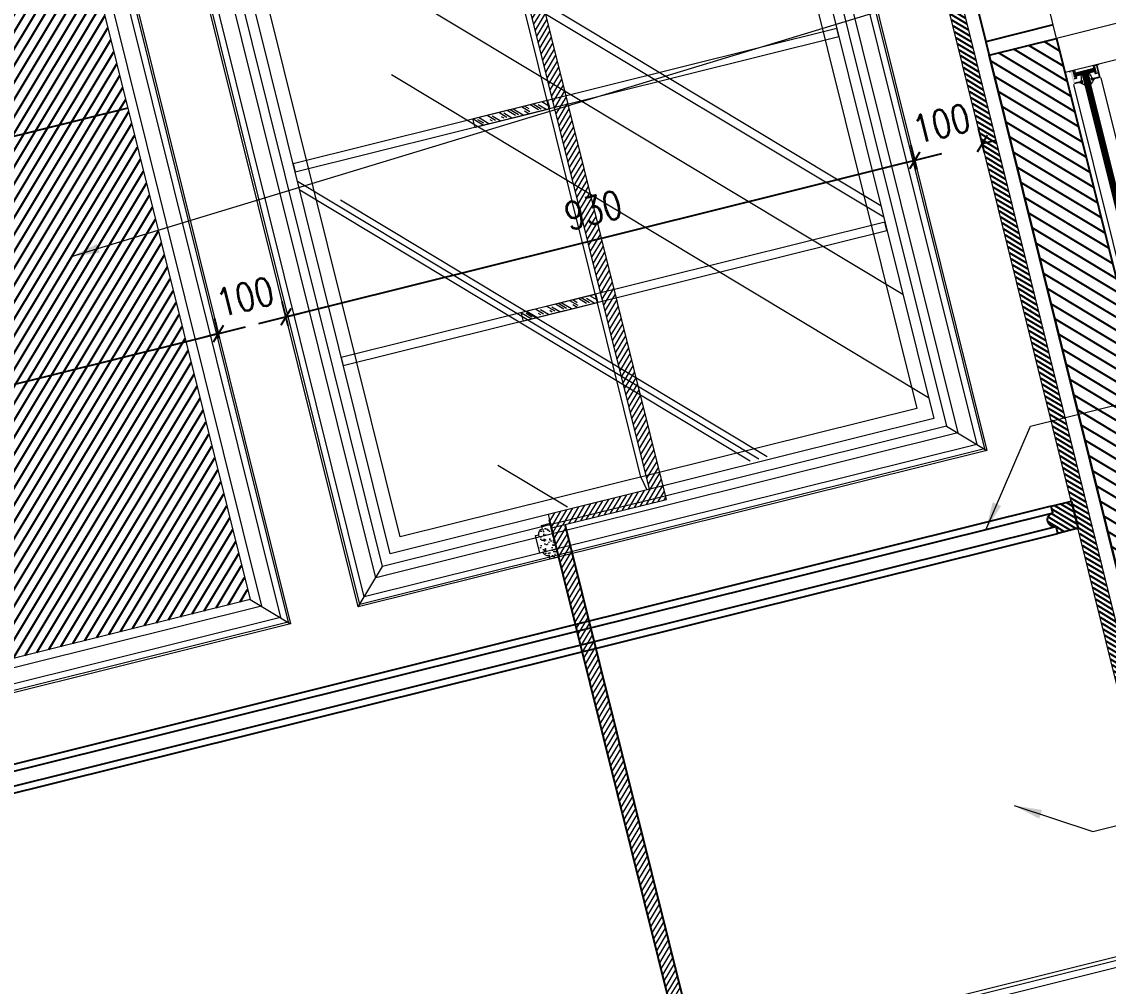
# Model space of a CAD drawing. Header units: inches. Extents: x 252212 to 296477, y 417293 to 492071.
# Drawn here: x 269082 to 270642, y 472795 to 474180 of the extents above; entities that cross this region are included whole.
import ezdxf

# ---------------------------------------------------------------- set-up
doc = ezdxf.new("R2010")
doc.units = ezdxf.units.IN
doc.header["$MEASUREMENT"] = 0
for name, color, linetype in [('8', 8, 'Continuous'), ('Layer1', 1, 'Continuous'), ('Layer3', 7, 'Continuous'), ('Layer6', 6, 'Continuous'), ('Layer7', 8, 'Continuous'), ('MARBLE 2', 6, 'Continuous'), ('TEXT 2', 1, 'Continuous'), ('WOOD LINES', 35, 'Continuous')]:
    doc.layers.add(name, color=color, linetype=linetype)
for name, color, linetype, lineweight in [('A-Dim-ID', 9, 'Continuous', 20), ('A-FLOR-SLAB', 5, 'Continuous', 40), ('A-GLAZ', 134, 'Continuous', 18), ('A-RNDR-ALUM', 1, 'Continuous', 9), ('A-RNDR-PT36', 253, 'Continuous', 20), ('Glass', 4, 'Continuous', 0), ('Glass-Mirror', 4, 'Continuous', 0), ('GRC Hatch', 253, 'Continuous', 0), ('ID-NOTES', 3, 'Continuous', 0), ('Marble', 6, 'Continuous', 0)]:
    doc.layers.add(name, color=color, linetype=linetype, lineweight=lineweight)
doc.styles.add('ST9', font='romans.shx', dxfattribs={"width": 0.8})
doc.styles.add('ZZ-Dim All', font='romans.shx', dxfattribs={"width": 0.8})
doc.dimstyles.new('DIM 0200', dxfattribs={"dimscale": 200, "dimtxt": 1, "dimasz": 0.8, "dimexe": 0.5, "dimexo": 1, "dimgap": 0.4, "dimtad": 1, "dimdec": 0, "dimrnd": 10, "dimdsep": 46, "dimtxsty": 'ZZ-Dim All', "dimblk1": 'ARCHTICK', "dimblk2": 'ARCHTICK', "dimsah": 1, "dimcen": 1, "dimdle": 0.5, "dimclrd": 256, "dimclre": 256, "dimclrt": 256, "dimadec": 0, "dimazin": 2, "dimtfac": 1, "dimtdec": 0, "dimtix": 1, "dimtmove": 2, "dimatfit": 2, "dimfxl": 1, "dimfxlon": 1, "dimtolj": 1, "dimtzin": 0, "dimlwd": -1, "dimlwe": -1, "dimarcsym": 0})
doc.dimstyles.new('DIM-20', dxfattribs={"dimscale": 1000, "dimtxt": 0.044, "dimasz": 0.035, "dimexe": 0.022, "dimexo": 0.022, "dimgap": 0.022, "dimtad": 1, "dimdec": 0, "dimzin": 0, "dimdsep": 46, "dimtxsty": 'ST9', "dimblk1": 'ARCHTICK', "dimblk2": 'ARCHTICK', "dimsah": 1, "dimcen": 0.08800000000000001, "dimdle": 0.04, "dimclrd": 256, "dimclre": 256, "dimclrt": 3, "dimadec": 0, "dimazin": 0, "dimtfac": 1, "dimtdec": 0, "dimtix": 1, "dimtofl": 0, "dimtmove": 1, "dimatfit": 3, "dimldrblk": 'CLOSED', "dimfxl": 1, "dimtolj": 1, "dimtzin": 0, "dimarcsym": 0})
pattern_1 = [(58.97142328298568, (251864.5371678549, 417553.8101444453), (-10.71137893550929, 6.443319121378966), [])]
pattern_2 = [(45.00000000000001, (-39154.6824327932, -48912.33939076227), (-4.419417382415922, 4.419417382415922), [])]

# ---------------------------------------------------------------- blocks, each defined once
blk = doc.blocks.new('GLAZ-4')
at = {"layer": 'A-GLAZ'}
for p, q in [((-26.27995439409279, 61.55647691822378, -0.0014385510428366), (-26.27995596290566, 441.4881140339421, -0.0014385510428366)), ((-24.94528642471414, 61.55647692771163, -0.0014385510428366), (-24.9452879933524, 441.4881140243958, -0.0014385510428366)), ((-23.610618462204, 61.55647693725768, -0.0014385510428366), (-23.6106200311333, 441.4881140147335, -0.0014385510428366)), ((-22.27595049212687, 61.55647694703657, -0.0014385510428366), (-22.27595206070692, 441.4881140051875, -0.0014385510428366)), ((-20.94128252263181, 61.55647695640801, -0.0014385510428366), (-20.94128409138648, 441.4881139956996, -0.0014385510428366)), ((-19.60661456000525, 61.55647696583764, -0.0014385510428366), (-19.60661612887634, 441.4881139861535, -0.0014385510428366)), ((-18.27194659004453, 61.55647697555831, -0.0014385510428366), (-18.27194810815854, 441.4881139765492, -0.0014385510428366))]:
    blk.add_line(p, q, dxfattribs=at)
at = {"layer": 'A-RNDR-ALUM'}
for p, q in [((-49.98927499609999, 450.0446009329753, -0.0014383020222276), (-49.98927179188466, 50.02229779603657, -0.0014385510428326)), ((-38.16279002209194, 447.4012195438263, -0.0014383020221906), (-37.49545604072046, 447.4012195390533, -0.0014383020221906)), ((-38.16279007942649, 439.3932117105578, -0.0014383020221906), (-38.16279002209194, 447.4012195438263, -0.0014383020221906)), ((-38.16279002226656, 447.4012195426621, -0.0014383020221906), (-37.49545604077866, 447.401219537889, -0.0014383020221906)), ((-38.16279007936828, 439.3932117093934, -0.0014383020221906), (-38.16279002226656, 447.4012195426621, -0.0014383020221906)), ((-38.16279007942649, 439.3932117105578, -0.0014383020221906), (-37.495456098055, 439.3932117057263, -0.0014383020221906)), ((-38.16279007936828, 439.3932117093934, -0.0014383020221906), (-37.49545609811322, 439.393211704504, -0.0014383020221906)), ((-37.495456098055, 439.3932117057263, -0.0014383020221906), (-37.49545604072046, 447.4012195390533, -0.0014383020221906)), ((-37.49545609811322, 439.393211704504, -0.0014383020221906), (-37.49545604077866, 447.401219537889, -0.0014383020221906)), ((-37.49545605288586, 445.7328845993033, -0.0014383020221906), (-7.056443172739817, 445.7328843817813, -0.0014383020221906)), ((-37.49545605282765, 445.7328846001765, -0.0014383020221906), (-7.056443172739817, 445.732884382247, -0.0014383020221906)), ((-37.49545606109314, 444.5650500967748, -0.0014383020221906), (-7.056443181063512, 444.5650498784381, -0.0014383020221906)), ((-37.49545606126776, 444.5650500957852, -0.0014383020221906), (-7.056443181005307, 444.5650498783216, -0.0014383020221906)), ((-37.49545606959146, 443.3972156514646, -0.0014383020221906), (-7.056443189329003, 443.3972154336514, -0.0014383020221906)), ((-37.49545606935863, 443.3972156503586, -0.0014383020221906), (-7.056443189270794, 443.3972154317888, -0.0014383020221906)), ((-37.49545607774053, 442.2293811478884, -0.0014383020221906), (-7.056443197943734, 442.2293809294933, -0.0014383020221906)), ((-37.49545607785695, 442.2293811468406, -0.0014383020221906), (-7.056443197885527, 442.229380928562, -0.0014383020221906)), ((-37.49545608612243, 441.0615467024618, -0.0014383020221906), (-7.056443206209222, 441.0615464852307, -0.0014383020221906)), ((-37.49545608618064, 441.0615467011811, -0.0014383020221906), (-7.056443206092807, 441.0615464838339, -0.0014383020221906)), ((-36.01705240178854, 447.4012195284593, -0.0014383020221906), (-35.34971841308288, 447.4012195237447, -0.0014383020221906)), ((-36.01705240178854, 447.4012195271206, -0.0014383020221906), (-35.34971841314109, 447.4012195225805, -0.0014383020221906)), ((-36.01705245912308, 439.3932116951328, -0.0014383020221906), (-35.34971847024281, 439.3932116904762, -0.0014383020221906)), ((-36.01705245912308, 439.3932116939687, -0.0014383020221906), (-35.34971847047565, 439.3932116892536, -0.0014383020221906)), ((-6.389109171985183, 447.4012193165836, -0.0014383020221906), (-7.05644316074904, 447.4012193214147, -0.0014383020221906)), ((-7.056443218025378, 439.3932114880881, -0.0014383020221906), (-7.05644316074904, 447.4012193214147, -0.0014383020221906)), ((-6.389109171985183, 447.4012193152447, -0.0014383020221906), (-7.056443160807247, 447.401219320076, -0.0014383020221906)), ((-7.056443218083586, 439.3932114867494, -0.0014383020221906), (-7.056443160807247, 447.401219320076, -0.0014383020221906)), ((-6.389109229261521, 439.3932114831405, -0.0014383020221906), (-7.056443218025378, 439.3932114880881, -0.0014383020221906)), ((-6.389109229261521, 439.3932114819761, -0.0014383020221906), (-7.056443218083586, 439.3932114867494, -0.0014383020221906)), ((-6.389109229261521, 439.3932114831405, -0.0014383020221906), (-6.389109171985183, 447.4012193165836, -0.0014383020221906)), ((-6.389109229261521, 439.3932114819761, -0.0014383020221906), (-6.389109171985183, 447.4012193152447, -0.0014383020221906))]:
    blk.add_line(p, q, dxfattribs=at)
at = {"layer": 'A-RNDR-ALUM', "elevation": -0.0041292365413113}
for points in [[(-49.98927481769351, 550.0222630877978), (49.98927492345683, 550.0222630877397), (49.98927487182664, 500.0222781284247), (-49.98927486944012, 500.022278128541)], [(-49.98927481728606, 450.0222931677126), (49.98927492380608, 450.022293167829), (49.98927487205946, 500.022278126911), (-49.98927486909089, 500.022278126911)]]:
    blk.add_lwpolyline(points, close=True, dxfattribs=at)
at = {"layer": 'A-RNDR-ALUM', "const_width": 0.927594236810144, "elevation": -0.0014383020221906}
for points in [[(-43.69363499782047, 448.6398628366296, -0.4142135623730951), (-44.16410545271356, 449.1103332985076)], [(-43.69363499770407, 448.639862835698, -0.4142135623730951), (-44.16410545265534, 449.1103332974017)], [(-0.7173264723969623, 448.6230631131912, 0.4142135623730951), (-0.2468560111010447, 449.0935335682006)], [(-0.7173264722805472, 448.6230631120268, 0.4142135623730951), (-0.2468560111010447, 449.0935335671529)]]:
    blk.add_lwpolyline(points, format="xyb", dxfattribs=at)
at = {"layer": 'A-RNDR-ALUM', "elevation": -0.0041289875206653}
blk.add_lwpolyline([(-14.00100916426163, 432.4123717748443), (-15.60261072404682, 432.4123717864276), (-15.60261074476875, 429.4921266685705, -0.0155525880924592), (-14.77535790891852, 430.0099694404051), (-11.59860684140585, 430.0099694178789, 0.1043043731108854), (-18.27194671786856, 423.9013276371988), (-18.27194669947494, 426.4813448788482, -0.0160355215991069), (-17.60461271111853, 427.2344817715348), (-17.60461270215455, 428.4809946424211), (-18.27194668032461, 429.1483286307775), (-18.27194666018477, 431.9795869402587), (-17.6046126820147, 431.3122529519605), (-17.60461266501805, 433.6861997126251), (-18.27194664312992, 434.3535337003414), (-18.27194662281545, 437.1847920102299), (-17.6046126447618, 436.5174580218734), (-17.60461261391174, 437.8207799906959, 0.4142135623730943), (-18.27194659225643, 438.4881139785282), (-26.27995439223014, 438.4881140357465, 0.4142135623730959), (-26.94728838006267, 437.8207800575182), (-26.94728841091273, 436.5174580888123), (-26.27995442296378, 437.1847920675064), (-26.27995444316184, 434.3535337576176), (-26.947288431169, 433.6861997794476), (-26.94728844822384, 431.3122530188411), (-26.27995446027489, 431.9795869976513), (-26.27995448064758, 429.1483286881121), (-26.94728846824728, 428.4809947093016), (-26.94728847744409, 427.2344818382988, -0.0160355215991069), (-26.27995449950686, 426.4813449360078), (-26.27995451819152, 423.9013276945334, 0.1043043731108854), (-32.95329430734273, 430.0099695706157), (-29.77654324029572, 430.0099695477402, -0.0155525880924592), (-28.94929041119758, 429.4921267640311), (-28.94929039035924, 432.41237188183), (-30.55089195002802, 432.4123718933551, 0.0216463737862068), (-28.94929036509712, 435.9409964692313), (-28.94929033034714, 437.8207800718374, -0.4142135623730379), (-26.27995437791105, 440.490115986031), (-18.27194657787913, 440.4901159287547, -0.4142135623730357), (-15.6026106638019, 437.8207799763186), (-15.60261069866828, 435.9409963737124, 0.021646373786206)], format="xyb", close=True, dxfattribs=at)
at = {"layer": 'A-RNDR-ALUM'}
for points in [[(-44.62790256086735, 450.0446008943254, -0.0014383020221906), (-44.62790256738663, 449.1103333029895, -0.0014383020221906), (-42.22550022415815, 450.0446008770377, -0.0014383020221906), (-43.69363499095197, 449.1103332964121, -0.0014383020221906)], [(-44.62790256075095, 450.0446008930447, -0.0014383020221906), (-44.62790256756124, 449.110333301709, -0.0014383020221906), (-42.22550022427458, 450.0446008758736, -0.0014383020221906), (-43.69363499089375, 449.1103332951897, -0.0014383020221906)], [(-42.22550022415815, 450.0446008770377, -0.0014383020221906), (-43.69363499095197, 449.1103332964121, -0.0014383020221906), (-42.22550023766235, 448.1760656946572, -0.0014383020221906), (-43.69363499752944, 448.1760657051927, -0.0014383020221906)], [(-42.22550022427458, 450.0446008758736, -0.0014383020221906), (-43.69363499089375, 449.1103332951897, -0.0014383020221906), (-42.22550023748772, 448.1760656933182, -0.0014383020221906), (-43.69363499758764, 448.1760657039703, -0.0014383020221906)], [(-36.8868283724878, 448.1760656565892, -0.0014383020221906), (-35.01829320564866, 450.0446008255821, -0.0014383020221906), (-39.82309790037107, 448.1760656775441, -0.0014383020221906), (-39.82309788704151, 450.0446008598665, -0.0014383020221906)], [(-36.8868283724878, 448.1760656551924, -0.0014383020221906), (-35.01829320576508, 450.0446008242433, -0.0014383020221906), (-39.82309790025465, 448.1760656763217, -0.0014383020221906), (-39.82309788686689, 450.0446008587605, -0.0014383020221906)], [(-39.82309798244387, 436.6979211764991, -0.0014383020221906), (-39.82309796911432, 438.5664563589962, -0.0014383020221906), (-35.01829330122564, 436.6979211421567, -0.0014383020221906), (-36.88682844117285, 438.5664563380414, -0.0014383020221906)], [(-39.82309798250208, 436.697921175335, -0.0014383020221906), (-39.82309796917252, 438.5664563577738, -0.0014383020221906), (-35.01829330105103, 436.6979211409343, -0.0014383020221906), (-36.88682844123105, 438.5664563368192, -0.0014383020221906)], [(-36.88682838785462, 446.0405969512647, -0.0014383020221906), (-35.01829323422863, 446.0405969380516, -0.0014383020221906), (-36.8868283724878, 448.1760656565892, -0.0014383020221906), (-35.01829320564866, 450.0446008255821, -0.0014383020221906)], [(-36.88682838785462, 446.0405969503336, -0.0014383020221906), (-35.01829323428683, 446.0405969368876, -0.0014383020221906), (-36.8868283724878, 448.1760656551924, -0.0014383020221906), (-35.01829320576508, 450.0446008242433, -0.0014383020221906)], [(-36.88682842580603, 440.7019250430749, -0.0014383020221906), (-35.01829327235464, 440.7019250297453, -0.0014383020221906), (-36.88682844117285, 438.5664563380414, -0.0014383020221906), (-35.01829330122564, 436.6979211421567, -0.0014383020221906)], [(-36.88682842586422, 440.7019250419107, -0.0014383020221906), (-35.01829327264568, 440.7019250285812, -0.0014383020221906), (-36.88682844123105, 438.5664563368192, -0.0014383020221906), (-35.01829330105103, 436.6979211409343, -0.0014383020221906)], [(-7.524133102968335, 448.1760654464014, -0.0014383020221906), (-9.392668242915533, 450.0446006422862, -0.0014383020221906), (-4.587863582593854, 448.1760654255046, -0.0014383020221906), (-4.587863569089675, 450.0446006079437, -0.0014383020221906)], [(-7.524133118276949, 446.0405967413097, -0.0014383020221906), (-9.392668271553704, 446.0405967546977, -0.0014383020221906), (-7.524133102968335, 448.1760654464014, -0.0014383020221906), (-9.392668242915533, 450.0446006422862, -0.0014383020221906)], [(-7.524133118335158, 446.0405967402618, -0.0014383020221906), (-9.39266827161191, 446.0405967535335, -0.0014383020221906), (-7.524133102968335, 448.1760654450627, -0.0014383020221906), (-9.392668242915533, 450.0446006408892, -0.0014383020221906)], [(-7.524133102968335, 448.1760654450627, -0.0014383020221906), (-9.392668242915533, 450.0446006408892, -0.0014383020221906), (-4.587863582535647, 448.1760654241078, -0.0014383020221906), (-4.587863569147883, 450.0446006066048, -0.0014383020221906)], [(-7.524133156402968, 440.7019248330033, -0.0014383020221906), (-9.392668309854344, 440.7019248463911, -0.0014383020221906), (-7.524133171827997, 438.5664561279701, -0.0014383020221906), (-9.392668338201474, 436.6979209588607, -0.0014383020221906)], [(-7.524133156461173, 440.7019248317229, -0.0014383020221906), (-9.392668309737928, 440.7019248451688, -0.0014383020221906), (-7.524133171886206, 438.5664561266892, -0.0014383020221906), (-9.392668338376096, 436.6979209577548, -0.0014383020221906)], [(-4.587863664608448, 436.69792092446, -0.0014383020221906), (-4.587863651278894, 438.5664561068406, -0.0014383020221906), (-9.392668338201474, 436.6979209588607, -0.0014383020221906), (-7.524133171827997, 438.5664561279701, -0.0014383020221906)], [(-4.587863664608448, 436.6979209234123, -0.0014383020221906), (-4.587863651278894, 438.5664561056183, -0.0014383020221906), (-9.392668338376096, 436.6979209577548, -0.0014383020221906), (-7.524133171886206, 438.5664561266892, -0.0014383020221906)], [(-2.185461224929895, 450.0446005905978, -0.0014383020221906), (-0.7173264710581863, 449.1103329888429, -0.0014383020221906), (-2.185461238259449, 448.1760654083337, -0.0014383020221906), (-0.7173264778102748, 448.1760653975651, -0.0014383020221906)], [(0.2169411117210984, 450.0446005734848, -0.0014383020221906), (0.2169411050272174, 449.1103329822654, -0.0014383020221906), (-2.185461224929895, 450.0446005905978, -0.0014383020221906), (-0.7173264710581863, 449.1103329888429, -0.0014383020221906)], [(-2.185461224871686, 450.0446005893754, -0.0014383020221906), (-0.7173264710581863, 449.1103329876205, -0.0014383020221906), (-2.185461238201241, 448.1760654069367, -0.0014383020221906), (-0.7173264777520671, 448.1760653964594, -0.0014383020221906)], [(0.2169411117210984, 450.0446005721458, -0.0014383020221906), (0.2169411049690098, 449.1103329809848, -0.0014383020221906), (-2.185461224871686, 450.0446005893754, -0.0014383020221906), (-0.7173264710581863, 449.1103329876205, -0.0014383020221906)], [(-40.64862655277829, 432.4117835499928, -0.0014385510428366), (-40.64862656133482, 431.210582377971, -0.0014385510428366), (-29.91912160738138, 432.4117834733333, -0.0014385510428366), (-29.91912161599612, 431.2105823012532, -0.0014385510428366)], [(-40.64862655272007, 432.4117835490032, -0.0014385510428366), (-40.64862656127661, 431.2105823769234, -0.0014385510428366), (-29.91912160743959, 432.411783472111, -0.0014385510428366), (-29.91912161599612, 431.2105823000894, -0.0014385510428366)], [(-40.64862656127661, 431.2111707994481, -0.0014385510428366), (-40.64862656983314, 430.0099696272518, -0.0014385510428366), (-29.91912161587971, 431.2111707224394, -0.0014385510428366), (-29.91912162455264, 430.0099695504758, -0.0014385510428366)], [(-40.64862656139303, 431.2111707981674, -0.0014385510428366), (-40.64862656989133, 430.0099696259713, -0.0014385510428366), (-29.91912161605433, 431.2111707213333, -0.0014385510428366), (-29.91912162449445, 430.0099695492535, -0.0014385510428366)], [(-4.320930955349465, 432.411783290212, -0.0014385510428366), (-4.320930964080615, 431.2105821181321, -0.0014385510428366), (-15.05043590115383, 432.411783366988, -0.0014385510428366), (-15.05043590988498, 431.2105821949082, -0.0014385510428366)], [(-4.320930955349465, 432.4117832890477, -0.0014385510428366), (-4.320930963964202, 431.2105821172007, -0.0014385510428366), (-15.05043590115383, 432.4117833658235, -0.0014385510428366), (-15.05043590988498, 431.2105821936857, -0.0014385510428366)], [(-4.320930963964202, 431.2111705393182, -0.0014385510428366), (-4.320930972578935, 430.0099693673546, -0.0014385510428366), (-15.05043590988498, 431.211170616094, -0.0014385510428366), (-15.05043591849971, 430.0099694440141, -0.0014385510428366)], [(-4.320930963847786, 431.2111705382121, -0.0014385510428366), (-4.32093097246252, 430.0099693660157, -0.0014385510428366), (-15.05043590976856, 431.211170614988, -0.0014385510428366), (-15.05043591844151, 430.0099694429664, -0.0014385510428366)]]:
    blk.add_solid(points, dxfattribs=at)
for points in [[(-42.22550122317625, 430.0093812172999, 0.0019706571212441), (-39.82309886871371, 432.4117835443466, 0.0019706571212441), (-42.22550022415815, 450.0446008770377, 0.0019706571212441), (-39.82309788704151, 450.0446008598665, 0.0019706571212441)], [(-42.22550122311804, 430.009381215903, 0.0019706571212441), (-39.82309886865551, 432.4117835430661, 0.0019706571212441), (-42.22550022427458, 450.0446008758736, 0.0019706571212441), (-39.82309788686689, 450.0446008587605, 0.0019706571212441)], [(-4.587864550878292, 432.4117832922492, 0.0019706571212441), (-2.185462223773356, 430.0093809306853, 0.0019706571212441), (-4.587863569089675, 450.0446006079437, 0.0019706571212441), (-2.185461224929895, 450.0446005905978, 0.0019706571212441)], [(-4.587864550878292, 432.4117832909104, 0.0019706571212441), (-2.18546222388977, 430.0093809295211, 0.0019706571212441), (-4.587863569147883, 450.0446006066048, 0.0019706571212441), (-2.185461224871686, 450.0446005893754, 0.0019706571212441)], [(-42.22550122317625, 430.0093812172999, -0.0014385510428366), (-39.82309886871371, 432.4117835443466, -0.0014385510428366), (-40.09003247390499, 430.0093812019331, -0.0014385510428366), (-40.09003245667552, 432.4117835462093, -0.0014385510428366)], [(-42.22550122311804, 430.009381215903, -0.0014385510428366), (-39.82309886865551, 432.4117835430661, -0.0014385510428366), (-40.0900324737886, 430.0093812007689, -0.0014385510428366), (-40.09003245650092, 432.4117835449285, -0.0014385510428366)], [(-2.185462223773356, 430.0093809306853, -0.0014385510428366), (-4.587864550878292, 432.4117832922492, -0.0014385510428366), (-4.320930972637142, 430.0093809460521, -0.0014385510428366), (-4.320930955349465, 432.411783290212, -0.0014385510428366)], [(-2.18546222388977, 430.0093809295211, -0.0014385510428366), (-4.587864550878292, 432.4117832909104, -0.0014385510428366), (-4.320930972637142, 430.0093809450045, -0.0014385510428366), (-4.320930955349465, 432.4117832890477, -0.0014385510428366)]]:
    blk.add_trace(points, dxfattribs=at)
at = {"layer": 'A-RNDR-PT36'}
for p, q in [((-42.22550122329264, 70.03520975244464, -0.0014385510428366), (-42.22550122311804, 430.0093812154373, -0.0014385510428366)), ((-2.185462223831563, 430.0093809289392, -0.0014385510428366), (-2.185462223715148, 70.03521003201604, -0.0014385510428366))]:
    blk.add_line(p, q, dxfattribs=at)
blk = doc.blocks.new('GF-11_SEC B')
at = {"layer": 'Layer7'}
h = blk.add_hatch(dxfattribs=at)
h.set_pattern_fill('ANSI31,_O', color=8, scale=5)
h.set_pattern_definition([(45, (-114263.2526085608, 66663.31839147348), (-11.22532015133644, 11.22532015133644), [])])
h.paths.add_polyline_path([(18422.80798021686, 1778.184395076765), (18072.80798021681, 1778.184395076649), (18072.80798021675, 978.1843950700131), (18222.80798021669, 978.1843950698385), (18222.80798021675, 928.1843950701295), (18322.80798347021, 928.1843950700713), (18322.80798346968, 428.1844102098257), (18422.80798021657, 428.1844101063325)])
h.paths.add_polyline_path([(18422.80796968041, -871.8156350151985), (18322.80798346852, -871.8379803928547), (18322.80798004556, -1371.837945683976), (18222.82943372708, -1371.837945683685), (18222.80798021628, -1421.837945683452), (18072.80798021634, -1421.837945683743), (18072.80798021564, -2471.815604923293), (18422.80797467352, -2471.815604923351)])
at = {"layer": 'Layer1'}
blk.add_line((18422.80798021692, -851.8156020495226), (18422.80798021681, -2371.815604923468), dxfattribs=at)
blk.add_lwpolyline([(18422.80798021692, 408.1844101665192), (18422.80798021698, -851.8156020495226)], dxfattribs=at)
at = {"layer": 'Layer1', "elevation": 0.0007185226656060001}
blk.add_lwpolyline([(18322.80798344815, -851.8156020495808), (18422.80798021692, -851.8156020495226)], dxfattribs=at)
at = {"layer": 'Layer3', "elevation": 0.0007186471759310001}
blk.add_lwpolyline([(18422.80798021634, -871.8156350129284), (18322.80798346852, -871.8379803928547), (18322.80798004556, -1371.837945683976), (18222.82943372708, -1371.837945683685), (18222.80798021628, -1421.837945683452), (18072.80798021634, -1421.837945683743), (18072.8079802157, -2471.837950309098), (18422.80797467357, -2471.837950362882), (18422.80796968046, -871.8157149056788)], dxfattribs=at)
at = {"layer": 'A-FLOR-SLAB', "xscale": -1}
blk.add_blockref('GLAZ-4', (18272.81870859943, -1371.837913139781, 0.0048477592069173), dxfattribs=at)
blk = doc.blocks.new('_ARCHTICK')
at = {"color": 0, "linetype": 'ByBlock', "const_width": 0.15}
blk.add_lwpolyline([(-0.5, -0.5), (0.5, 0.5)], dxfattribs=at)
blk = doc.blocks.new('*D134')
at = {"layer": 'A-Dim-ID', "lineweight": -2, "transparency": 16777216}
for p, q in [((268248.3883692812, 473454.8287706978), (269402.7870901894, 473742.0412167492)), ((269365.6921220739, 473725.4637068696), (269358.6588052434, 473753.732857683)), ((268288.9267024461, 473457.5662946603), (268281.8933856167, 473485.8354454689))]:
    blk.add_line(p, q, dxfattribs=at)
at = {"layer": 'Defpoints', "color": 0, "transparency": 16777216}
for p in [(269363.9704395486, 473732.3836998306), (269371.0037563791, 473704.1145490172, -5.760113991500458e-05), (268294.2383367513, 473436.2171368079, -5.760113991500458e-05)]:
    blk.add_point(p, dxfattribs=at)
at = {"layer": 'A-Dim-ID', "lineweight": -2, "transparency": 16777216, "xscale": 20, "yscale": 20, "zscale": 20}
for p, rotation in [((269363.9704395486, 473732.3836998306), 13.9714232829857), ((268287.2050199219, 473464.4862876165), 193.9714232829857)]:
    blk.add_blockref('_ARCHTICK', p, dxfattribs=dict(at, rotation=rotation))
at = {"layer": 'A-Dim-ID', "color": 3, "transparency": 16777216, "insert": (268815.4473369707, 473639.1924768963), "char_height": 40, "attachment_point": 5, "rotation": 13.97142328298572, "style": 'ST9'}
blk.add_mtext('\\A1;1110', dxfattribs=at)
blk = doc.blocks.new('_CLOSED')
at = {"color": 0, "linetype": 'ByBlock'}
for p, q in [((-1, 0.1666666666666666), (0, 0)), ((-1, 0.1666666666666666), (-1, -0.1666666666666666)), ((0, 0), (-1, -0.1666666666666666)), ((0, 0), (-1, 0))]:
    blk.add_line(p, q, dxfattribs=at)
blk = doc.blocks.new('*D135')
at = {"layer": 'A-Dim-ID', "lineweight": -2, "transparency": 16777216}
for p, q in [((269462.7603086228, 473749.5007462359), (269455.7004318442, 473777.8766499794)), ((269461.0120661494, 473756.5274921269), (269480.4203914698, 473761.3562505863)), ((269365.718682022, 473725.3569539399), (269358.6588052434, 473753.732857683)), ((269363.9704395486, 473732.3836998306), (269344.5621142283, 473727.5549413712))]:
    blk.add_line(p, q, dxfattribs=at)
at = {"layer": 'Defpoints', "color": 0, "transparency": 16777216}
for p in [(269461.0120661494, 473756.5274921269), (269468.0719429281, 473728.1515883836, -5.760113991500458e-05), (269371.0303163272, 473704.0077960875, -5.760113991500458e-05)]:
    blk.add_point(p, dxfattribs=at)
at = {"layer": 'A-Dim-ID', "lineweight": -2, "transparency": 16777216, "xscale": 20, "yscale": 20, "zscale": 20}
for p, rotation in [((269461.0120661494, 473756.5274921269), 193.9714232829857), ((269363.9704395486, 473732.3836998306), 13.9714232829857)]:
    blk.add_blockref('_ARCHTICK', p, dxfattribs=dict(at, rotation=rotation))
at = {"layer": 'A-Dim-ID', "color": 3, "transparency": 16777216, "insert": (269402.3508600845, 473785.2130791516), "char_height": 40, "attachment_point": 5, "rotation": 13.97142328298572, "style": 'ST9'}
blk.add_mtext('\\A1;100', dxfattribs=at)
blk = doc.blocks.new('*D136')
at = {"layer": 'A-Dim-ID', "lineweight": -2, "transparency": 16777216}
for p, q in [((269422.1954155088, 473746.8699752082), (270402.6138134305, 473990.7964116472)), ((270366.9915316897, 473968.299704008), (270358.4855284845, 474002.4880525809)), ((269464.2064350485, 473743.6883014103), (269455.7004318443, 473777.8766499793))]:
    blk.add_line(p, q, dxfattribs=at)
at = {"layer": 'Defpoints', "color": 0, "transparency": 16777216}
for p in [(270363.7971627898, 473981.1388947285), (270372.3031659949, 473946.9505461556, -5.760113991500458e-05), (269469.5180693538, 473722.3391435579, -5.760113991500458e-05)]:
    blk.add_point(p, dxfattribs=at)
at = {"layer": 'A-Dim-ID', "lineweight": -2, "transparency": 16777216, "xscale": 20, "yscale": 20, "zscale": 20}
for p, rotation in [((270363.7971627898, 473981.1388947285), 13.9714232829857), ((269461.0120661496, 473756.5274921269), 193.9714232829857)]:
    blk.add_blockref('_ARCHTICK', p, dxfattribs=dict(at, rotation=rotation))
at = {"layer": 'A-Dim-ID', "color": 3, "transparency": 16777216, "insert": (269902.2642217051, 473909.5906766005), "char_height": 40, "attachment_point": 5, "rotation": 13.97142328298572, "style": 'ST9'}
blk.add_mtext('\\A1;930', dxfattribs=at)
blk = doc.blocks.new('*D137')
at = {"layer": 'A-Dim-ID', "lineweight": -2, "transparency": 16777216}
for p, q in [((270464.1070281217, 473992.1465897028), (270455.5271550587, 474026.6318448706)), ((270460.8387893639, 474005.2826870182), (270480.2471146843, 474010.1114454775)), ((270367.0654015476, 473968.002797413), (270358.4855284846, 474002.4880525809)), ((270363.7971627899, 473981.1388947284), (270344.3888374695, 473976.3101362691))]:
    blk.add_line(p, q, dxfattribs=at)
at = {"layer": 'Defpoints', "color": 0, "transparency": 16777216}
for p in [(270460.8387893639, 474005.2826870182), (270469.4186624269, 473970.7974318504, -5.760113991500458e-05), (270372.3770358529, 473946.6536395607, -5.760113991500458e-05)]:
    blk.add_point(p, dxfattribs=at)
at = {"layer": 'A-Dim-ID', "lineweight": -2, "transparency": 16777216, "xscale": 20, "yscale": 20, "zscale": 20}
for p, rotation in [((270460.8387893639, 474005.2826870182), 193.9714232829857), ((270363.7971627899, 473981.1388947284), 13.9714232829857)]:
    blk.add_blockref('_ARCHTICK', p, dxfattribs=dict(at, rotation=rotation))
at = {"layer": 'A-Dim-ID', "color": 3, "transparency": 16777216, "insert": (270402.1775833123, 474033.9682740461), "char_height": 40, "attachment_point": 5, "rotation": 13.97142328298572, "style": 'ST9'}
blk.add_mtext('\\A1;100', dxfattribs=at)
blk = doc.blocks.new('side')
at = {"layer": 'GRC Hatch'}
h = blk.add_hatch(dxfattribs=at)
h.set_pattern_fill('ANSI31', color=256, scale=50, angle=-13.97142328298568, style=0)
h.set_pattern_definition(pattern_2)
h.paths.add_polyline_path([(150.0000000001746, 2434.698018647614), (130.0000000003492, 2434.698018647556), (130.0000000004075, 1013.000153278874), (150.0000000003492, 1013.000153278583)])
h = blk.add_hatch(dxfattribs=at)
h.set_pattern_fill('ANSI31', color=256, scale=50, angle=-13.97142328298568, style=0)
h.set_pattern_definition(pattern_2)
h.paths.add_polyline_path([(150.0000000003492, 1013.000153278583), (-19.99999999970896, 1013.000153278583), (-19.99999999965075, 993.0001532788156), (150.0000000004657, 993.0001532785827)])
h = blk.add_hatch(dxfattribs=at)
h.set_pattern_fill('ANSI31', color=256, scale=50, angle=-13.97142328298568, style=0)
h.set_pattern_definition([(45.00000000000001, (-117061.3490043362, -46287.65705921239), (-4.419417382415927, 4.419417382415926), [])])
h.paths.add_polyline_path([(-20.00000000023283, 993.0001532785827), (-2.328306436538696e-10, 993.0001532785827), (0, 0), (-19.99999999970896, 0)])
at = {"layer": 'Marble', "lineweight": 0}
h = blk.add_hatch(dxfattribs=at)
h.set_pattern_fill('AR-SAND', color=256, scale=5, angle=90)
h.set_pattern_definition([(232.4999999999998, (-86465.46294426371, 15279.46689805045), (-9.634118845065803, 0.3149667905480442), [0, -7.599999999999995, 0, -8.499999999999995, 0, -8.124999999999995]), (262.4999999999998, (-86465.46294426371, 15279.46689805045), (-14.1107303261487, -8.848883526338632), [0, -4.09999999999999, 0, -6.849999999999992, 0, -2.624999999999997]), (302.4999999999997, (-86465.46294426371, 15285.61689805053), (-0.02829526768482449, -15.57070930875747), [0, -2.499999999999991, 0, -8.999999999999966, 0, -11.74999999999997]), (312.4999999999996, (-86465.46294426371, 15285.61689805053), (-4.388377824671247, -15.03063302286148), [0, -1.249999999999998, 0, -5.899999999999991, 0, -6.749999999999993])])
edge = h.paths.add_edge_path()
edge.add_line((-20.00000000005821, 950.0000019527506), (-32.92887304453575, 950.0000019526674))
edge.add_line((-32.92887304455508, 950.0000019526924), (-32.92887304456498, 955.0000019526269))
edge.add_arc((-32.92163131292909, 962.0783114962978), 7.07831324785571, 180.0586185865002, 269.94138141255144, ccw=False)
edge.add_line((-39.9999408563599, 962.0710697645554), (-44.99994085623795, 962.0710697645314))
edge.add_line((-44.99994085618528, 962.0710697647883), (-44.99999999977571, 987.9289341411572))
edge.add_line((-44.99999999988358, 987.9289341408876), (-40.0000000000477, 987.9289341407421))
edge.add_arc((-32.9216904566274, 987.9216924093198), 7.078313247841714, 90.05861858650019, 179.9413814120941, ccw=False)
edge.add_line((-32.92893218802055, 995.0000019526342), (-32.9289321880164, 1000.000001952625))
edge.add_line((-32.92893218778772, 1000.000001952634), (-19.99999999961612, 1000.000001986339))
edge.add_line((-19.99999999976717, 1000.000001986336), (-19.9999999999117, 950.0000019527419))
at = {"layer": 'Glass-Mirror', "lineweight": 0}
for p, q in [((122.0000000006985, 1033.000467132544, 0.002550103194883668), (122.0000000004657, 2414.697704793361, -0.001580177651920343)), ((122.0000000005239, 1033.000467133475, -0.001580177651920341), (126.0000000004657, 1013.000153278466, -0.001580050883391858)), ((130.0000000004075, 1013.000153278583, -0.001580143109418934), (126.0000000004657, 1013.000153278874, -0.001580050883391861))]:
    blk.add_line(p, q, dxfattribs=at)
for points, elevation in [([(123.0000000003492, 1579.00897392683), (123.0000000001164, 1589.008973927354), (122.0000000002328, 1590.008973927237), (13.0000000007567, 1590.008973927179), (12.00000000081491, 1589.008973927179), (12.00000000093132, 1579.008973927295), (13.00000000069849, 1578.00897392747), (122.0000000003492, 1578.008973927062)], 1.863677868634765e-06), ([(123.0000000003492, 1292.339726351958), (123.0000000001164, 1302.339726352191), (122.0000000002328, 1303.339726352599), (13.00000000081491, 1303.339726352249), (12.00000000093132, 1302.339726352249), (12.00000000093132, 1292.339726352599), (13.00000000081491, 1291.339726352249), (122.0000000003492, 1291.339726352016)], -9.305356794364703e-08)]:
    blk.add_lwpolyline(points, close=True, dxfattribs=dict(at, elevation=elevation))
at = {"layer": 'GRC Hatch', "linetype": 'Continuous'}
for p, q in [((24.11098628095351, 1578.00897392747, -0.0003475991476900399), (12.55549314117525, 1589.564467067132, -0.0003475991476900399)), ((26.0581164129544, 1580.304483795539, -0.0003475991476900399), (18.98704860103317, 1587.375551607343, -0.0003475991476900399)), ((32.59626628109254, 1578.00897392747, -0.0003475991476900399), (20.59626628097612, 1590.008973927586, -0.0003475991476900399)), ((43.02867916139076, 1580.30448379548, -0.0003475991476900399), (33.32418902928475, 1590.00897392747, -0.0003475991476900399)), ((38.78603916137945, 1580.30448379548, -0.0003475991476900399), (35.95761203661095, 1583.132910920249, -0.0003475991476900399)), ((49.5668290295871, 1578.008973927295, -0.0003475991476900399), (40.20025203668047, 1587.375550920318, -0.0003475991476900399)), ((59.99924190988531, 1580.30448379548, -0.0003475991476900399), (50.29475177783752, 1590.00897392747, -0.0003475991476900399)), ((55.75660190993221, 1580.304483795539, -0.0003475991476900399), (52.92817478510551, 1583.132910920307, -0.0003475991476900399)), ((66.53739177808166, 1578.00897392747, -0.0003475991476900399), (57.17081478517503, 1587.375550920202, -0.0003475991476900399)), ((72.72716465831036, 1580.30448379548, -0.0003475991476900399), (63.02267452620436, 1590.00897392747, -0.0003475991476900399)), ((76.96980465837987, 1580.304483795597, -0.0003475991476900399), (67.26531452639028, 1590.00897392747, -0.0003475991476900399)), ((83.50795452657621, 1578.008973927354, -0.0003475991476900399), (71.5079545264598, 1590.008973927528, -0.0003475991476900399)), ((93.94036740681622, 1580.304483795597, -0.0003475991476900399), (84.23587727488484, 1590.008973927528, -0.0003475991476900399)), ((91.99323727504816, 1578.008973927295, -0.0003475991476900399), (86.86930028203642, 1583.132910920365, -0.0003475991476900399)), ((93.94036740681622, 1584.547123795608, -0.0003475991476900399), (88.47851727495436, 1590.00897392747, -0.0003475991476900399)), ((106.6682901553577, 1580.30448379548, -0.0003475991476900399), (96.9638000233681, 1590.008973927354, -0.0003475991476900399)), ((110.910930155369, 1580.304483795539, -0.0003475991476900399), (101.2064400234958, 1590.008973927412, -0.0003475991476900399)), ((117.4490800235653, 1578.008973927295, -0.0003475991476900399), (108.0825030305423, 1587.37555092026, -0.0003475991476900399)), ((123.0000000007567, 1580.943336698518, -0.0003475991476900399), (113.934362771688, 1590.008973927354, -0.0003475991476900399)), ((24.11098628048785, 1291.339726352366, -0.0003495558791266183), (12.55549314065138, 1302.895219492086, -0.0003495558791266183)), ((26.05811641243054, 1293.635236220493, -0.0003495558791266183), (18.9870486005675, 1300.706304032297, -0.0003495558791266183)), ((32.59626628062688, 1291.339726352366, -0.0003495558791266183), (20.59626628039405, 1303.339726352424, -0.0003495558791266183)), ((43.02867916086689, 1293.635236220434, -0.0003495558791266183), (33.3241890288773, 1303.339726352424, -0.0003495558791266183)), ((38.78603916091379, 1293.635236220434, -0.0003495558791266183), (35.95761203602888, 1296.463663345261, -0.0003495558791266183)), ((49.56682902912144, 1291.339726352307, -0.0003495558791266183), (40.20025203621481, 1300.706303345156, -0.0003495558791266183)), ((59.99924190936144, 1293.635236220376, -0.0003495558791266183), (50.29475177725544, 1303.339726352366, -0.0003495558791266183)), ((55.75660190940835, 1293.635236220434, -0.0003495558791266183), (52.92817478463985, 1296.463663345203, -0.0003495558791266183)), ((66.53739177749958, 1291.339726352366, -0.0003495558791266183), (57.17081478459295, 1300.706303345156, -0.0003495558791266183)), ((72.72716465778649, 1293.635236220493, -0.0003495558791266183), (63.02267452573869, 1303.339726352366, -0.0003495558791266183)), ((76.969804657856, 1293.635236220434, -0.0003495558791266183), (67.26531452592462, 1303.339726352366, -0.0003495558791266183)), ((83.50795452616876, 1291.339726352249, -0.0003495558791266183), (71.50795452587772, 1303.339726352366, -0.0003495558791266183)), ((93.94036740635056, 1293.635236220434, -0.0003495558791266183), (84.23587727447739, 1303.339726352366, -0.0003495558791266183)), ((91.99323727452429, 1291.339726352249, -0.0003495558791266183), (86.86930028145434, 1296.463663345203, -0.0003495558791266183)), ((93.94036740635056, 1297.877876220446, -0.0003495558791266183), (88.47851727443049, 1303.339726352424, -0.0003495558791266183)), ((106.6682901548338, 1293.635236220434, -0.0003495558791266183), (96.96380002284423, 1303.339726352307, -0.0003495558791266183)), ((110.9109301548451, 1293.635236220493, -0.0003495558791266183), (101.2064400230302, 1303.339726352307, -0.0003495558791266183)), ((117.4490800230997, 1291.339726352133, -0.0003495558791266183), (108.0825030300766, 1300.706303345272, -0.0003495558791266183)), ((123.0000000003492, 1294.274089123413, -0.0003495558791266183), (113.9343627711642, 1303.339726352366, -0.0003495558791266183))]:
    blk.add_line(p, q, dxfattribs=at)
at = {"layer": 'Layer1', "color": 6}
for p, q in [((-19.99999999988358, 7.566995918750763e-10), (-19.99999999959255, 1005.000001634355, 0.003034096813832357)), ((0, 0), (-5.820766091346741e-11, 993.0001532784663, 0.003034135314741937))]:
    blk.add_line(p, q, dxfattribs=at)
at = {"layer": 'Marble'}
blk.add_line((130.0000000003492, 1013.000153278757, 0.002620743614911048), (130.0000000003492, 2434.698018647847, -0.001580143109418934), dxfattribs=at)
at = {"layer": 'Marble', "elevation": -9.305356794353861e-08}
blk.add_lwpolyline([(150.0000000005821, 1013.000153278699), (-19.99999999970896, 1013.000153278583), (-19.99999999965075, 993.0001532787574), (150.0000000001746, 993.0001532784663), (150.0000000001164, 2454.698018647789), (-19.99999999988358, 2454.698018647789), (-20, 2434.698018647556), (150.0000000003492, 2434.698018647789)], dxfattribs=at)
at = {"layer": 'Marble', "elevation": -0.0003497769782914401}
blk.add_lwpolyline([(-20.00000000005821, 950.0000019527506), (-32.92887304455508, 950.0000019526924), (-32.92887304443866, 955.000001952576, -0.4136143785872561), (-39.9999408563599, 962.0710697645554), (-44.99994085618528, 962.0710697647883), (-44.99999999988358, 987.9289341408876), (-44.99999999988358, 987.9289341408876), (-40, 987.9289341408876, -0.4136143785872561), (-32.92893218802055, 995.0000019526342), (-32.92893218778772, 1000.000001952634), (-19.99999999976717, 1000.000001986336), (-20.00000000005821, 950.0000019527506)], format="xyb", dxfattribs=at)

msp = doc.modelspace()

# ---------------------------------------------------------------- hatches: boundary and pattern name
at = {"layer": '8'}
h = msp.add_hatch(dxfattribs=at)
h.set_pattern_fill('ANSI31', color=256, scale=50, angle=13.97142328298568, style=0)
h.set_pattern_definition([(148.9714232829857, (283212.9061442484, 483994.7145270456), (3.221659560689482, 5.355689467754647), [])])
edge = h.paths.add_edge_path()
edge.add_line((270561.9181683233, 473474.7567780636), (270559.5037890936, 473484.4609407238))
edge.add_line((270559.5037890936, 473484.4609407238), (270588.6162771231, 473491.704078425))
edge.add_line((270588.6162771231, 473491.704078425), (270598.2737940535, 473452.8874275282))
edge.add_line((270598.2737940535, 473452.8874275282), (270569.161306073, 473445.6442898393))
edge.add_line((270569.161306073, 473445.6442898393), (270566.7469267826, 473455.3484527432))
edge.add_arc((270564.2940984415, 473464.9886975694), 9.947395999911413, 193.6676238619871, 284.2752227037975, ccw=False)
edge.add_arc((270564.4985119529, 473464.9527812366), 10.13787586383089, 104.74544553243351, 193.1974010334805, ccw=False)
at = {"layer": 'Glass', "lineweight": 0}
h = msp.add_hatch(dxfattribs=at)
h.set_pattern_fill('AR-RROOF', color=256, scale=300, angle=58.97142328298568)
h.set_pattern_definition([(148.9714232829857, (291611.9351397812, 475349.5095498757), (-410.9211488817957, 597.2803440610326), [4500, -600, 1500, -300]), (148.9714232829857, (291347.3477536162, 475683.7168434562), (462.7438408066397, 187.2675567083616), [900, -99, 1800, -225]), (148.9714232829857, (291614.8423026309, 475645.3415096165), (-1233.171519679786, 976.3651996310846), [2400, -420, 1200, -300])])
h.paths.add_polyline_path([(270389.8767299839, 473615.3800826789), (270047.3675955664, 474992.0338901982), (269267.4586191359, 474795.4174143046), (269609.9677535533, 473418.7636067855)])
at = {"layer": 'Layer7'}
h = msp.add_hatch(dxfattribs=at)
h.set_pattern_fill('ANSI31', color=256, scale=50, angle=13.97142328298568, style=0)
h.set_pattern_definition([(148.9714232829857, (302406.9959018655, 482976.2721096273), (3.221659560689482, 5.355689467754646), [])])
h.paths.add_polyline_path([(270813.2468369576, 472671.6790107409), (270793.8385116373, 472666.8502522815), (270045.3809504411, 475675.1406769402), (270064.7892757616, 475679.9694353994)])
at = {"layer": 'WOOD LINES'}
h = msp.add_hatch(dxfattribs=at)
h.set_pattern_fill('ANSI31', color=256, scale=100, style=0)
h.set_pattern_definition(pattern_1)
h.paths.add_polyline_path([(268566.9708146978, 474639.1709616729), (269058.4755486518, 474761.4565020928), (269233.9553343335, 474056.147094631), (268742.4505964231, 473933.861548518)])
h = msp.add_hatch(dxfattribs=at)
h.set_pattern_fill('ANSI31', color=256, scale=100, style=0)
h.set_pattern_definition(pattern_1)
h.paths.add_polyline_path([(268917.930388274, 473228.5521378823), (269409.4351200169, 473350.8376871752), (269233.955334329, 474056.1470946356), (268742.4505964232, 473933.861548518)])

# ---------------------------------------------------------------- linework, layer by layer
at = {"layer": '8', "color": 6, "lineweight": 0, "ltscale": 5}
for p, q in [((267484.6972395912, 472049.6386721429, -5.713051952758471e-05), (270740.6981403579, 472859.7261801392, -5.713051952758471e-05)), ((267502.8750525148, 472038.7039966399, -5.713051952758471e-05), (270724.9120800114, 472840.3413505059, -5.713051952758471e-05))]:
    msp.add_line(p, q, dxfattribs=at)
at = {"layer": '8', "color": 8, "lineweight": 0, "ltscale": 5}
msp.add_line((267485.9044292949, 472044.7865904554, -5.713051952758471e-05), (270732.2018634421, 472852.4598923958, -5.713051952758471e-05), dxfattribs=at)
at = {"layer": '8', "color": 6, "lineweight": 0, "ltscale": 5, "elevation": -5.713051952758471e-05}
msp.add_lwpolyline([(270813.2468369576, 472671.6790107409), (270793.8385116373, 472666.8502522815), (270045.3809504411, 475675.1406769402), (270064.7892757616, 475679.9694353994)], close=True, dxfattribs=at)
at = {"layer": 'Glass', "lineweight": 0, "elevation": -5.713051952758471e-05}
for points in [[(269266.8549695073, 474797.8436740167), (270047.3675945802, 474992.0338928388), (270391.0840303748, 473610.5275574015), (269610.5714053019, 473416.3373385793)], [(269291.092053287, 474783.2641071556), (270032.7880277191, 474967.7968090591), (270366.8469465951, 473625.1071242625), (269625.150972163, 473440.574422359)]]:
    msp.add_lwpolyline(points, close=True, dxfattribs=at)
at = {"layer": 'Glass', "lineweight": 0}
for points, elevation in [([(270251.7721851165, 474170.4664395455), (269471.1862164245, 473976.2579729564), (269474.0834715001, 473964.6129777643), (270254.6694401921, 474158.8214443532), (270251.7721851165, 474170.4664395455)], 0.0003518901773826729), ([(270320.9850128317, 473892.2779387322), (269540.3990441397, 473698.0694721431), (269543.2962992153, 473686.424476951), (270323.8822679073, 473880.6329435399), (270320.9850128317, 473892.2779387322)], 0.0003499334459460945)]:
    msp.add_lwpolyline(points, dxfattribs=dict(at, elevation=elevation))
at = {"layer": 'Layer1', "ltscale": 1000}
for points, elevation in [([(270530.7051084132, 473765.8830997145), (270530.7051084128, 473765.8830997144), (270530.7051084127, 473765.8830997143)], -5.713051952758471e-05), ([(270583.7875095248, 473511.1124014631), (270583.7875095248, 473511.1124014631), (270583.7875095247, 473511.1124014631)], -5.601676805288471e-05)]:
    msp.add_lwpolyline(points, close=True, dxfattribs=dict(at, elevation=elevation))
at = {"layer": 'Layer6', "ltscale": 1000, "elevation": -5.713051952758471e-05}
msp.add_lwpolyline([(270561.9181683233, 473474.7567780636), (270559.5037890936, 473484.4609407238), (270588.6162771231, 473491.704078425), (270598.2737940535, 473452.8874275282), (270569.161306073, 473445.6442898393), (270566.7469267826, 473455.3484527432, -0.4173229997867656), (270554.6283848928, 473462.6382361738, -0.4063219941528472)], format="xyb", close=True, dxfattribs=at)
at = {"layer": 'Marble', "ltscale": 1000}
for p, q in [((270409.2618432564, 473599.5928820666, -5.713051952758471e-05), (270467.4308582373, 473564.6019127336, -5.713051952758471e-05)), ((269564.6457590971, 473339.99052018, -5.718263347778463e-05), (269599.636727989, 473398.1595344279, -5.718263347778463e-05)), ((269409.4351200153, 473350.8376871685, -5.718263347778463e-05), (269467.6041349962, 473315.8467178356, -5.718263347778463e-05))]:
    msp.add_line(p, q, dxfattribs=at)
at = {"layer": 'Marble', "ltscale": 1000, "elevation": -5.713051952758471e-05}
for points in [[(269190.5081416446, 474843.7693186845), (270093.2932407849, 475068.3807112381), (270467.4308582373, 473564.6019127336), (269564.6457590971, 473339.99052018)], [(269194.1437091865, 474841.5823806316), (270091.1063027595, 475064.7451437421), (270463.7952906956, 473566.7888507866), (269566.8326971225, 473343.626087676)], [(269205.0503969147, 474835.021575434), (270084.5454976447, 475053.8384561514), (270452.8886029673, 473573.3496559841), (269573.3935022373, 473354.5327752669)], [(269232.317122658, 474818.6195585767), (270068.143480994, 475026.5717307517), (270425.6218772241, 473589.7516728415), (269589.7955188879, 473381.7995006664)], [(269248.6771566255, 474808.7783493515), (270058.302271893, 475010.2116969902), (270409.2618432565, 473599.5928820665), (269599.636727989, 473398.1595344279)], [(269266.8549695073, 474797.8436740167), (270047.3675967001, 474992.0338843446), (270391.0840303748, 473610.5275574015), (269610.5714031819, 473416.3373470735)], [(268016.7010954171, 474551.728114174), (269093.4665175438, 474819.62551634), (269467.6041349962, 473315.8467178356), (268390.8387128696, 473047.9493156697)], [(268020.3366629588, 474549.5411761212), (269091.2795795184, 474815.9899488441), (269463.9685674544, 473318.0336558885), (268393.0256508949, 473051.5848831655)], [(268031.2433506871, 474542.9803709236), (269084.7187744036, 474805.0832612533), (269453.0618797261, 473324.594461086), (268399.5864560098, 473062.4915707564)], [(268058.5100764304, 474526.5783540663), (269068.3167577529, 474777.8165358536), (269425.7951539829, 473340.9964779434), (268415.9884726604, 473089.7582961561)], [(268074.870110398, 474516.7371448412), (269058.4755486519, 474761.4565020921), (269409.4351200153, 473350.8376871684), (268425.8296817614, 473106.1183299174)]]:
    msp.add_lwpolyline(points, close=True, dxfattribs=at)
at = {"layer": 'MARBLE 2', "color": 8}
msp.add_line((269233.9553343336, 474056.1470946303, -5.718263347778463e-05), (268250.3498982862, 473811.4277285109, -5.718263347778463e-05), dxfattribs=at)
at = {"layer": 'TEXT 2', "color": 8, "ltscale": 3000}
for p, q in [((270559.5037890936, 473484.4609407238, -5.713051952758471e-05), (267347.4079846839, 472685.2969463198, -5.713051952758471e-05)), ((270561.9181683233, 473474.7567780636, -5.713051952758471e-05), (267349.8223639134, 472675.5927836596, -5.713051952758471e-05)), ((267354.6511223728, 472656.1844583393, -5.713051952758471e-05), (270566.7469267827, 473455.3484527434, -5.713051952758471e-05)), ((267357.065501663, 472646.4802954354, -5.713051952758471e-05), (270569.1613060746, 473445.6442898323, -5.713051952758471e-05))]:
    msp.add_line(p, q, dxfattribs=at)

# ---------------------------------------------------------------- block references
at = {"xscale": -1, "rotation": 13.97142328298426}
msp.add_blockref('GF-11_SEC B', (288137.8014533326, 479426.1207048143, -5.713051952758471e-05), dxfattribs=at)
at = {"rotation": 13.97142328298567}
msp.add_blockref('side', (270101.4558236907, 472494.5866125417, 0.0003500264995140381), dxfattribs=at)

# ---------------------------------------------------------------- dimensions: what is measured, and where the dimension line sits
at = {"layer": 'A-Dim-ID'}
for base, p1, p2, picture, middle in [((270460.8387893639, 474005.2826870182, 4.706203874198748e-07), (270372.3770358528, 473946.6536395606, -5.713051952758471e-05), (270469.4186624269, 473970.7974318504, -5.713051952758471e-05), '*D137', (270402.1775833123, 474033.9682740461, 4.706203874198748e-07)), ((270363.7971627898, 473981.1388947285, 4.706203874198748e-07), (269469.5180693537, 473722.3391435579, -5.713051952758471e-05), (270372.3031659949, 473946.9505461557, -5.713051952758471e-05), '*D136', (269902.2642217051, 473909.5906766005, 4.706203874198748e-07)), ((269461.0120661494, 473756.5274921269, 4.706203874198748e-07), (269371.0303163272, 473704.0077960875, -5.713051952758471e-05), (269468.0719429281, 473728.1515883836, -5.713051952758471e-05), '*D135', (269402.3508600845, 473785.2130791516, 4.706203874198748e-07)), ((269363.9704395486, 473732.3836998306, 4.706203874198748e-07), (268294.2383367514, 473436.2171368079, -5.713051952758471e-05), (269371.0037563792, 473704.1145490173, -5.713051952758471e-05), '*D134', (268815.4473369707, 473639.1924768963, 4.706203874198748e-07))]:
    dim = msp.add_linear_dim(base=base, p1=p1, p2=p2, angle=13.97142328298568, dimstyle='DIM-20', override={"dimtxt": 0.04, "dimasz": 0.02}, dxfattribs=at)
    dim.commit()
    dim.dimension.update_dxf_attribs({"geometry": picture, "text_midpoint": middle})

# ---------------------------------------------------------------- leaders
at = {"layer": 'ID-NOTES'}
for points in [[(269153.1612687408, 473843.1879236488, 0.0003502805279381632), (270334.7265628073, 474202.0119886331, 0.0003502805279381632), (271328.418232038, 474449.2407924871, 0.0003502805279381632)], [(270465.9278520964, 473450.8745500077, 2.495212225976859e-07), (270529.7643377141, 473599.3926976168, 2.495212225976859e-07), (271477.7169674215, 473835.2417059258, 2.495212225976859e-07)], [(270506.4732962069, 473054.8297320395, 0.0003502805279381632), (270619.4963557952, 473017.4895494435, 0.0003502805279381632), (271613.1880250258, 473264.7183532975, 0.0003502805279381632)]]:
    msp.add_leader(points, dimstyle='DIM 0200', override={"dimasz": 0.2, "dimtad": 0, "dimclrd": 8}, dxfattribs=at)

doc.saveas('drawing.dxf')
